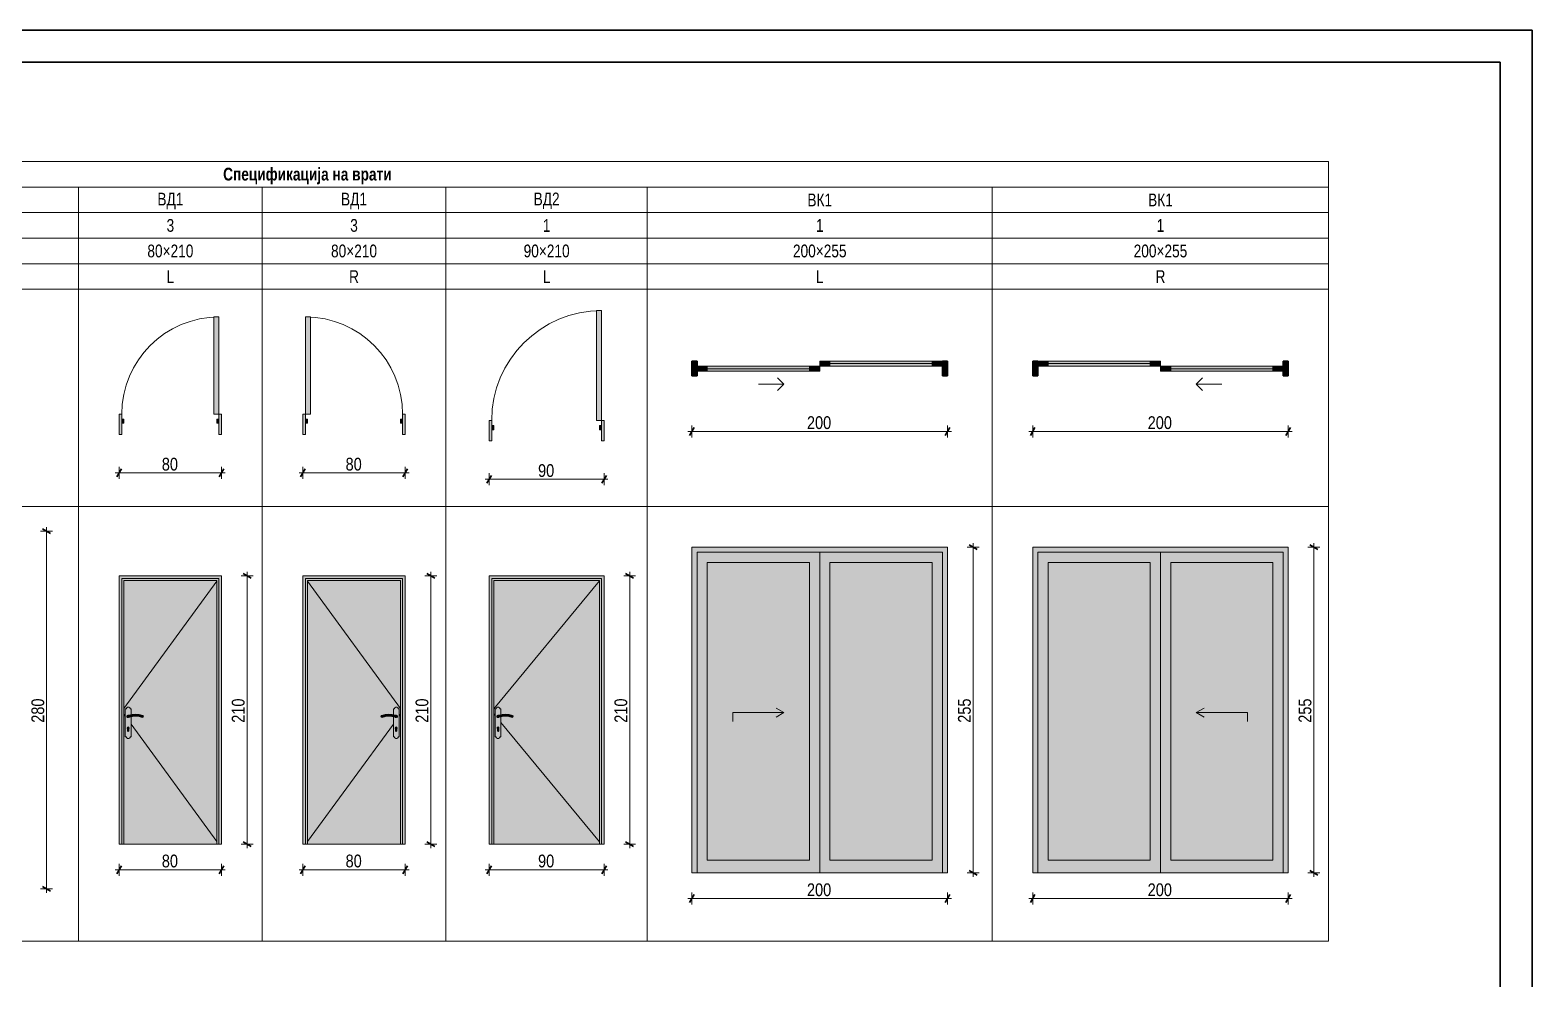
# Model space of a CAD drawing. Extents: x 1230 to 300706, y -1407 to 36108.
# Drawn here: x 265999 to 277751, y 9650 to 17075 of the extents above; entities that cross this region are included whole.
import ezdxf

# ---------------------------------------------------------------- set-up
doc = ezdxf.new("R2010")
doc.units = 0
doc.header["$LTSCALE"] = 5
doc.header["$MEASUREMENT"] = 0
for name, color, linetype, lineweight in [('1', 255, 'Continuous', 13), ('101', 253, 'Continuous', 15), ('23', 8, 'Continuous', 30), ('41', 7, 'Continuous', 35), ('46', 9, 'Continuous', 35), ('6', 7, 'Continuous', 35), ('85', 254, 'Continuous', 20)]:
    doc.layers.add(name, color=color, linetype=linetype, lineweight=lineweight)
for name, color, linetype, lineweight, true_color in [('184', 7, 'Continuous', 0, 0xe8e8e8), ('3', 7, 'Continuous', 18, 0x7c7c7c), ('45', 7, 'Continuous', 35, 0x404040), ('61', 7, 'Continuous', 20, 0x6a6a6a)]:
    doc.layers.add(name, color=color, linetype=linetype, lineweight=lineweight, true_color=true_color)
doc.layers.add('RGB colored ARCHICAD elements', color=7, linetype='Continuous')
doc.styles.add('GENERATED_STYLE_6', font='Cambria Math.ttf')
doc.styles.add('GENERATED_STYLE_7', font='GOTHICBI.TTF')

msp = doc.modelspace()

# ---------------------------------------------------------------- hatches: boundary and pattern name
at = {"linetype": 'Continuous', "lineweight": 0, "true_color": 0xffffff}
for points in [[(272258, 14485), (272258, 14465), (273058, 14465), (273058, 14485)], [(272258, 14465), (272258, 14445), (273058, 14445), (273058, 14465)], [(274764, 14485), (273964, 14485), (273964, 14465), (274764, 14465)], [(274764, 14465), (273964, 14465), (273964, 14445), (274764, 14445)], [(271298, 14445), (271298, 14425), (272098, 14425), (272098, 14445)], [(271298, 14425), (271298, 14405), (272098, 14405), (272098, 14425)], [(275724, 14445), (274924, 14445), (274924, 14425), (275724, 14425)], [(275724, 14425), (274924, 14425), (274924, 14405), (275724, 14405)]]:
    msp.add_hatch(color=7, dxfattribs=at).paths.add_polyline_path(points)
at = {"layer": '184', "linetype": 'Continuous', "lineweight": 0, "true_color": 0xe8e8e8}
for points in [[(267477, 14830), (267437, 14830), (267437, 14070), (267477, 14070)], [(268154, 14830), (268154, 14070), (268194, 14070), (268194, 14830)], [(270471, 14880), (270431, 14880), (270431, 14020), (270471, 14020)], [(271218, 14370), (271218, 14485), (271178, 14485), (271178, 14370)], [(272178, 14485), (272178, 14445), (272258, 14445), (272258, 14485)], [(273138, 14445), (273138, 14485), (273058, 14485), (273058, 14445)], [(273178, 14370), (273178, 14485), (273138, 14485), (273138, 14370)], [(273844, 14370), (273884, 14370), (273884, 14485), (273844, 14485)], [(273884, 14445), (273964, 14445), (273964, 14485), (273884, 14485)], [(274844, 14485), (274764, 14485), (274764, 14445), (274844, 14445)], [(275804, 14370), (275844, 14370), (275844, 14485), (275804, 14485)], [(271218, 14445), (271218, 14405), (271298, 14405), (271298, 14445)], [(272178, 14405), (272178, 14445), (272098, 14445), (272098, 14405)], [(274844, 14405), (274924, 14405), (274924, 14445), (274844, 14445)], [(275804, 14445), (275724, 14445), (275724, 14405), (275804, 14405)], [(266717, 13910), (266717, 14070), (266697, 14070), (266697, 13910)], [(266717, 13998), (266733, 13998), (266733, 14030), (266717, 14030)], [(267477, 14030), (267461, 14030), (267461, 13998), (267477, 13998)], [(267497, 13910), (267497, 14070), (267477, 14070), (267477, 13910)], [(268134, 13910), (268154, 13910), (268154, 14070), (268134, 14070)], [(268154, 14030), (268154, 13998), (268170, 13998), (268170, 14030)], [(268914, 13998), (268914, 14030), (268898, 14030), (268898, 13998)], [(268914, 13910), (268934, 13910), (268934, 14070), (268914, 14070)], [(269611, 13860), (269611, 14020), (269591, 14020), (269591, 13860)], [(270491, 13860), (270491, 14020), (270471, 14020), (270471, 13860)], [(269611, 13948), (269627, 13948), (269627, 13980), (269611, 13980)], [(270471, 13980), (270455, 13980), (270455, 13948), (270471, 13948)]]:
    msp.add_hatch(color=254, dxfattribs=at).paths.add_polyline_path(points)
at = {"layer": 'RGB colored ARCHICAD elements', "linetype": 'Continuous', "lineweight": 0, "true_color": 0x4e4e49}
for points in [[(271178, 13030), (271178, 12990), (271218, 12990), (273138, 12990), (273178, 12990), (273178, 13030)], [(271178, 10480), (271218, 10480), (271218, 12990), (271178, 12990)], [(272178, 12990), (271218, 12990), (271218, 12910), (271298, 12910), (272098, 12910), (272178, 12910)], [(273138, 12990), (272178, 12990), (272178, 12910), (272258, 12910), (273058, 12910), (273138, 12910)], [(273178, 10480), (273178, 12990), (273138, 12990), (273138, 10480)], [(275844, 13030), (273844, 13030), (273844, 12990), (273884, 12990), (275804, 12990), (275844, 12990)], [(273844, 10480), (273884, 10480), (273884, 12990), (273844, 12990)], [(273884, 12990), (273884, 12910), (273964, 12910), (274764, 12910), (274844, 12910), (274844, 12990)], [(274844, 12990), (274844, 12910), (274924, 12910), (275724, 12910), (275804, 12910), (275804, 12990)], [(275844, 10480), (275844, 12990), (275804, 12990), (275804, 10480)], [(271218, 10580), (271298, 10580), (271298, 12910), (271218, 12910)], [(272178, 10580), (272178, 12910), (272098, 12910), (272098, 10580)], [(272178, 10580), (272258, 10580), (272258, 12910), (272178, 12910)], [(273138, 10580), (273138, 12910), (273058, 12910), (273058, 10580)], [(273884, 10580), (273964, 10580), (273964, 12910), (273884, 12910)], [(274844, 10580), (274844, 12910), (274764, 12910), (274764, 10580)], [(274844, 10580), (274924, 10580), (274924, 12910), (274844, 12910)], [(275804, 10580), (275804, 12910), (275724, 12910), (275724, 10580)], [(272178, 10480), (272178, 10580), (272098, 10580), (271298, 10580), (271218, 10580), (271218, 10480)], [(273138, 10480), (273138, 10580), (273058, 10580), (272258, 10580), (272178, 10580), (272178, 10480)], [(273884, 10480), (274844, 10480), (274844, 10580), (274764, 10580), (273964, 10580), (273884, 10580)], [(274844, 10480), (275804, 10480), (275804, 10580), (275724, 10580), (274924, 10580), (274844, 10580)]]:
    msp.add_hatch(color=251, dxfattribs=at).paths.add_polyline_path(points)
at = {"layer": 'RGB colored ARCHICAD elements', "linetype": 'Continuous', "lineweight": 0, "true_color": 0xf0f7f3}
for points in [[(272098, 10580), (272098, 12910), (271298, 12910), (271298, 10580)], [(273058, 10580), (273058, 12910), (272258, 12910), (272258, 10580)], [(273964, 10580), (274764, 10580), (274764, 12910), (273964, 12910)], [(274924, 10580), (275724, 10580), (275724, 12910), (274924, 12910)]]:
    msp.add_hatch(color=7, dxfattribs=at).paths.add_polyline_path(points)
at = {"layer": 'RGB colored ARCHICAD elements', "linetype": 'Continuous', "lineweight": 0, "true_color": 0x5b5b5b}
for points in [[(266697, 12805), (266697, 12785), (266717, 12785), (267477, 12785), (267497, 12785), (267497, 12805)], [(266697, 10705), (266717, 10705), (266717, 12785), (266697, 12785)], [(266717, 12785), (266717, 12769), (266733, 12769), (267461, 12769), (267477, 12769), (267477, 12785)], [(266733, 10705), (266733, 12769), (266717, 12769), (266717, 10705)], [(267477, 10705), (267477, 12769), (267461, 12769), (267461, 10705)], [(267497, 10705), (267497, 12785), (267477, 12785), (267477, 10705)], [(268934, 12805), (268134, 12805), (268134, 12785), (268154, 12785), (268914, 12785), (268934, 12785)], [(268134, 10705), (268154, 10705), (268154, 12785), (268134, 12785)], [(268914, 12785), (268154, 12785), (268154, 12769), (268170, 12769), (268898, 12769), (268914, 12769)], [(268154, 10705), (268170, 10705), (268170, 12769), (268154, 12769)], [(268898, 10705), (268914, 10705), (268914, 12769), (268898, 12769)], [(268934, 10705), (268934, 12785), (268914, 12785), (268914, 10705)], [(269591, 12805), (269591, 12785), (269611, 12785), (270471, 12785), (270491, 12785), (270491, 12805)], [(269591, 10705), (269611, 10705), (269611, 12785), (269591, 12785)], [(269611, 12785), (269611, 12769), (269627, 12769), (270455, 12769), (270471, 12769), (270471, 12785)], [(269627, 10705), (269627, 12769), (269611, 12769), (269611, 10705)], [(270471, 10705), (270471, 12769), (270455, 12769), (270455, 10705)], [(270491, 10705), (270491, 12785), (270471, 12785), (270471, 10705)], [(266761, 11620), (266759, 11614), (266762, 11609), (266762, 11592), (266763, 11589), (266767, 11587), (266770, 11589), (266772, 11592), (266772, 11609), (266774, 11614), (266772, 11620), (266767, 11622)], [(268857, 11614), (268859, 11609), (268859, 11592), (268861, 11589), (268864, 11587), (268868, 11589), (268869, 11592), (268869, 11609), (268872, 11614), (268870, 11620), (268864, 11622), (268859, 11620)], [(269655, 11620), (269653, 11614), (269656, 11609), (269656, 11592), (269657, 11589), (269661, 11587), (269664, 11589), (269666, 11592), (269666, 11609), (269668, 11614), (269666, 11620), (269661, 11622)]]:
    msp.add_hatch(color=251, dxfattribs=at).paths.add_polyline_path(points)
h = msp.add_hatch(color=251, dxfattribs=at)
h.paths.add_polyline_path([(266733, 12769), (266733, 10705), (267461, 10705), (267461, 12769)])
h.paths.add_polyline_path([(266750, 11545), (266744, 11545), (266744, 11765), (266750, 11765), (266755, 11772), (266762, 11777), (266771, 11777), (266779, 11772), (266784, 11765), (266789, 11765), (266789, 11718), (266798, 11720), (266826, 11722), (266854, 11719), (266881, 11712), (266885, 11708), (266886, 11703), (266883, 11698), (266877, 11697), (266852, 11704), (266826, 11706), (266801, 11705), (266789, 11702), (266789, 11545), (266784, 11545), (266779, 11537), (266771, 11533), (266762, 11533), (266755, 11537)], flags=0)
h = msp.add_hatch(color=251, dxfattribs=at)
h.paths.add_polyline_path([(268170, 12769), (268170, 10705), (268898, 10705), (268898, 12769)])
h.paths.add_polyline_path([(268748, 11698), (268745, 11703), (268746, 11708), (268750, 11712), (268777, 11719), (268805, 11722), (268833, 11720), (268842, 11718), (268842, 11765), (268847, 11765), (268852, 11772), (268860, 11777), (268869, 11777), (268876, 11772), (268881, 11765), (268887, 11765), (268887, 11545), (268881, 11545), (268876, 11537), (268869, 11533), (268860, 11533), (268852, 11537), (268847, 11545), (268842, 11545), (268842, 11702), (268831, 11705), (268805, 11706), (268779, 11704), (268754, 11697)], flags=0)
h = msp.add_hatch(color=251, dxfattribs=at)
h.paths.add_polyline_path([(269627, 12769), (269627, 10705), (270455, 10705), (270455, 12769)])
h.paths.add_polyline_path([(269644, 11545), (269638, 11545), (269638, 11765), (269644, 11765), (269648, 11772), (269656, 11777), (269665, 11777), (269673, 11772), (269677, 11765), (269683, 11765), (269683, 11718), (269692, 11720), (269720, 11722), (269748, 11719), (269775, 11712), (269779, 11708), (269780, 11703), (269776, 11698), (269771, 11697), (269746, 11704), (269720, 11706), (269694, 11705), (269683, 11702), (269683, 11545), (269677, 11545), (269673, 11537), (269665, 11533), (269656, 11533), (269648, 11537)], flags=0)
at = {"layer": 'RGB colored ARCHICAD elements', "linetype": 'Continuous', "lineweight": 0, "true_color": 0xb5b6c1}
h = msp.add_hatch(color=9, dxfattribs=at)
h.paths.add_polyline_path([(266750, 11765), (266744, 11765), (266744, 11545), (266750, 11545), (266755, 11537), (266762, 11533), (266771, 11533), (266779, 11537), (266784, 11545), (266789, 11545), (266789, 11702), (266775, 11699), (266774, 11698), (266773, 11697), (266771, 11696), (266770, 11695), (266769, 11695), (266767, 11695), (266765, 11695), (266764, 11695), (266763, 11696), (266761, 11697), (266760, 11698), (266759, 11699), (266758, 11700), (266757, 11702), (266757, 11703), (266757, 11705), (266757, 11706), (266757, 11708), (266758, 11709), (266759, 11711), (266760, 11712), (266761, 11713), (266763, 11713), (266765, 11714), (266766, 11714), (266767, 11715), (266769, 11714), (266771, 11714), (266789, 11718), (266789, 11765), (266784, 11765), (266779, 11772), (266771, 11777), (266762, 11777), (266755, 11772)])
h.paths.add_polyline_path([(266759, 11614), (266761, 11620), (266767, 11622), (266772, 11620), (266774, 11614), (266772, 11609), (266772, 11592), (266770, 11589), (266767, 11587), (266763, 11589), (266762, 11592), (266762, 11609)], flags=0)
h = msp.add_hatch(color=9, dxfattribs=at)
h.paths.add_polyline_path([(268842, 11718), (268860, 11714), (268862, 11714), (268864, 11715), (268865, 11714), (268866, 11714), (268868, 11713), (268870, 11713), (268871, 11712), (268872, 11711), (268873, 11709), (268874, 11708), (268874, 11706), (268874, 11705), (268874, 11703), (268874, 11702), (268873, 11700), (268872, 11699), (268871, 11698), (268870, 11697), (268868, 11696), (268867, 11695), (268866, 11695), (268864, 11695), (268862, 11695), (268861, 11695), (268860, 11696), (268858, 11697), (268857, 11698), (268856, 11699), (268842, 11702), (268842, 11545), (268847, 11545), (268852, 11537), (268860, 11533), (268869, 11533), (268876, 11537), (268881, 11545), (268887, 11545), (268887, 11765), (268881, 11765), (268876, 11772), (268869, 11777), (268860, 11777), (268852, 11772), (268847, 11765), (268842, 11765)])
h.paths.add_polyline_path([(268857, 11614), (268859, 11620), (268864, 11622), (268870, 11620), (268872, 11614), (268869, 11609), (268869, 11592), (268868, 11589), (268864, 11587), (268861, 11589), (268859, 11592), (268859, 11609)], flags=0)
h = msp.add_hatch(color=9, dxfattribs=at)
h.paths.add_polyline_path([(269644, 11765), (269638, 11765), (269638, 11545), (269644, 11545), (269648, 11537), (269656, 11533), (269665, 11533), (269673, 11537), (269677, 11545), (269683, 11545), (269683, 11702), (269669, 11699), (269668, 11698), (269666, 11697), (269665, 11696), (269664, 11695), (269662, 11695), (269661, 11695), (269659, 11695), (269658, 11695), (269656, 11696), (269655, 11697), (269654, 11698), (269652, 11699), (269652, 11700), (269651, 11702), (269651, 11703), (269651, 11705), (269651, 11706), (269651, 11708), (269652, 11709), (269653, 11711), (269654, 11712), (269655, 11713), (269657, 11713), (269658, 11714), (269659, 11714), (269661, 11715), (269663, 11714), (269665, 11714), (269683, 11718), (269683, 11765), (269677, 11765), (269673, 11772), (269665, 11777), (269656, 11777), (269648, 11772)])
h.paths.add_polyline_path([(269653, 11614), (269655, 11620), (269661, 11622), (269666, 11620), (269668, 11614), (269666, 11609), (269666, 11592), (269664, 11589), (269661, 11587), (269657, 11589), (269656, 11592), (269656, 11609)], flags=0)
for points in [[(266759, 11711), (266757, 11705), (266759, 11699), (266764, 11695), (266770, 11695), (266775, 11699), (266801, 11705), (266826, 11706), (266852, 11704), (266877, 11697), (266883, 11698), (266886, 11703), (266885, 11708), (266881, 11712), (266854, 11719), (266826, 11722), (266798, 11720), (266771, 11714), (266765, 11714)], [(266757, 11708), (266758, 11708), (266758, 11709)], [(266757, 11708), (266757, 11706), (266758, 11708)], [(266757, 11702), (266758, 11702), (266757, 11703)], [(266758, 11702), (266757, 11702), (266758, 11700)], [(266761, 11713), (266760, 11712), (266761, 11712)], [(266761, 11697), (266760, 11698), (266761, 11697)], [(266763, 11713), (266761, 11713), (266761, 11712)], [(266761, 11697), (266761, 11697), (266763, 11696)], [(266765, 11695), (266767, 11695), (266767, 11695)], [(266767, 11695), (266769, 11695), (266767, 11695)], [(266771, 11696), (266773, 11697), (266772, 11697)], [(266772, 11697), (266773, 11697), (266774, 11698)], [(268746, 11708), (268745, 11703), (268748, 11698), (268754, 11697), (268779, 11704), (268805, 11706), (268831, 11705), (268856, 11699), (268861, 11695), (268867, 11695), (268872, 11699), (268874, 11705), (268872, 11711), (268866, 11714), (268860, 11714), (268833, 11720), (268805, 11722), (268777, 11719), (268750, 11712)], [(268857, 11698), (268858, 11697), (268859, 11697)], [(268859, 11697), (268858, 11697), (268860, 11696)], [(268864, 11695), (268862, 11695), (268864, 11695)], [(268864, 11695), (268866, 11695), (268864, 11695)], [(268868, 11713), (268870, 11712), (268870, 11713)], [(268868, 11696), (268870, 11697), (268870, 11697)], [(268870, 11713), (268870, 11712), (268871, 11712)], [(268870, 11697), (268870, 11697), (268871, 11698)], [(268873, 11709), (268873, 11708), (268874, 11708)], [(268873, 11708), (268874, 11706), (268874, 11708)], [(268873, 11702), (268874, 11702), (268874, 11703)], [(268873, 11702), (268873, 11700), (268874, 11702)], [(269653, 11711), (269651, 11705), (269652, 11699), (269658, 11695), (269664, 11695), (269669, 11699), (269694, 11705), (269720, 11706), (269746, 11704), (269771, 11697), (269776, 11698), (269780, 11703), (269779, 11708), (269775, 11712), (269748, 11719), (269720, 11722), (269692, 11720), (269665, 11714), (269658, 11714)], [(269651, 11708), (269651, 11708), (269652, 11709)], [(269651, 11708), (269651, 11706), (269651, 11708)], [(269651, 11702), (269652, 11702), (269651, 11703)], [(269652, 11702), (269651, 11702), (269652, 11700)], [(269655, 11713), (269654, 11712), (269655, 11712)], [(269655, 11697), (269654, 11698), (269655, 11697)], [(269657, 11713), (269655, 11713), (269655, 11712)], [(269655, 11697), (269655, 11697), (269656, 11696)], [(269659, 11695), (269661, 11695), (269661, 11695)], [(269661, 11695), (269662, 11695), (269661, 11695)], [(269665, 11696), (269666, 11697), (269666, 11697)], [(269666, 11697), (269666, 11697), (269668, 11698)]]:
    msp.add_hatch(color=9, dxfattribs=at).paths.add_polyline_path(points)

# ---------------------------------------------------------------- linework, layer by layer
at = {"layer": '1', "linetype": 'Continuous', "lineweight": 13, "ltscale": 0.05}
for p, q in [((260178, 16047), (276160, 16047)), ((276160, 15847), (276160, 16047)), ((260178, 15847), (276160, 15847)), ((266378, 15647), (266378, 15847)), ((267816, 15647), (267816, 15847)), ((269253, 15647), (269253, 15847)), ((270828, 15647), (270828, 15847)), ((273528, 15647), (273528, 15847)), ((276160, 15647), (276160, 15847)), ((263478, 15647), (266378, 15647)), ((266378, 15647), (267816, 15647)), ((266378, 15447), (266378, 15647)), ((267816, 15647), (269253, 15647)), ((267816, 15447), (267816, 15647)), ((269253, 15647), (270828, 15647)), ((269253, 15447), (269253, 15647)), ((270828, 15647), (273528, 15647)), ((270828, 15447), (270828, 15647)), ((273528, 15647), (276160, 15647)), ((273528, 15447), (273528, 15647)), ((276160, 15447), (276160, 15647)), ((263478, 15447), (266378, 15447)), ((266378, 15447), (267816, 15447)), ((266378, 15247), (266378, 15447)), ((267816, 15447), (269253, 15447)), ((267816, 15247), (267816, 15447)), ((269253, 15447), (270828, 15447)), ((269253, 15247), (269253, 15447)), ((270828, 15447), (273528, 15447)), ((270828, 15247), (270828, 15447)), ((273528, 15447), (276160, 15447)), ((273528, 15247), (273528, 15447)), ((276160, 15247), (276160, 15447)), ((263478, 15247), (266378, 15247)), ((266378, 15247), (267816, 15247)), ((266378, 15047), (266378, 15247)), ((267816, 15247), (269253, 15247)), ((267816, 15047), (267816, 15247)), ((269253, 15247), (270828, 15247)), ((269253, 15047), (269253, 15247)), ((270828, 15247), (273528, 15247)), ((270828, 15047), (270828, 15247)), ((273528, 15247), (276160, 15247)), ((273528, 15047), (273528, 15247)), ((276160, 15047), (276160, 15247)), ((263478, 15047), (266378, 15047)), ((266378, 15047), (267816, 15047)), ((266378, 13347), (266378, 15047)), ((267816, 15047), (269253, 15047)), ((267816, 13347), (267816, 15047)), ((269253, 15047), (270828, 15047)), ((269253, 13347), (269253, 15047)), ((270828, 15047), (273528, 15047)), ((270828, 13347), (270828, 15047)), ((273528, 15047), (276160, 15047)), ((273528, 13347), (273528, 15047)), ((276160, 13347), (276160, 15047)), ((263478, 13347), (266378, 13347)), ((266378, 13347), (267816, 13347)), ((266378, 9947), (266378, 13347)), ((267816, 13347), (269253, 13347)), ((267816, 9947), (267816, 13347)), ((269253, 13347), (270828, 13347)), ((269253, 9947), (269253, 13347)), ((270828, 13347), (273528, 13347)), ((270828, 9947), (270828, 13347)), ((273528, 13347), (276160, 13347)), ((273528, 9947), (273528, 13347)), ((276160, 9947), (276160, 13347)), ((263478, 9947), (266378, 9947)), ((266378, 9947), (267816, 9947)), ((267816, 9947), (269253, 9947)), ((269253, 9947), (270828, 9947)), ((270828, 9947), (273528, 9947)), ((273528, 9947), (276160, 9947))]:
    msp.add_line(p, q, dxfattribs=at)
at = {"layer": '101', "color": 253, "linetype": 'Continuous', "lineweight": 15}
for p, q in [((267437, 14070), (267437, 14830)), ((267437, 14830), (267477, 14830)), ((267477, 14830), (267477, 14070)), ((268154, 14830), (268154, 14070)), ((268194, 14830), (268154, 14830)), ((268194, 14070), (268194, 14830)), ((270431, 14020), (270431, 14880)), ((270431, 14880), (270471, 14880)), ((270471, 14880), (270471, 14020)), ((266717, 14070), (266697, 14070)), ((266697, 14070), (266697, 13910)), ((266717, 13910), (266717, 14070)), ((266733, 14030), (266717, 14030)), ((266717, 14030), (266717, 13998)), ((266717, 13998), (266733, 13998)), ((266733, 13998), (266733, 14030)), ((267477, 14070), (267437, 14070)), ((267477, 14030), (267461, 14030)), ((267461, 14030), (267461, 13998)), ((267461, 13998), (267477, 13998)), ((267497, 14070), (267477, 14070)), ((267477, 14070), (267477, 13910)), ((267477, 13998), (267477, 14030)), ((267497, 13910), (267497, 14070)), ((268134, 13910), (268134, 14070)), ((268134, 14070), (268154, 14070)), ((268154, 14070), (268154, 13910)), ((268154, 14070), (268194, 14070)), ((268154, 14030), (268170, 14030)), ((268154, 13998), (268154, 14030)), ((268170, 13998), (268154, 13998)), ((268170, 14030), (268170, 13998)), ((268898, 13998), (268898, 14030)), ((268898, 14030), (268914, 14030)), ((268914, 13998), (268898, 13998)), ((268914, 13910), (268914, 14070)), ((268914, 14070), (268934, 14070)), ((268914, 14030), (268914, 13998)), ((268934, 14070), (268934, 13910)), ((269611, 14020), (269591, 14020)), ((269591, 14020), (269591, 13860)), ((269611, 13860), (269611, 14020)), ((270471, 14020), (270431, 14020)), ((270491, 14020), (270471, 14020)), ((270471, 14020), (270471, 13860)), ((270491, 13860), (270491, 14020)), ((266697, 13910), (266717, 13910)), ((267477, 13910), (267497, 13910)), ((268154, 13910), (268134, 13910)), ((268934, 13910), (268914, 13910)), ((269627, 13980), (269611, 13980)), ((269611, 13980), (269611, 13948)), ((269611, 13948), (269627, 13948)), ((269627, 13948), (269627, 13980)), ((270471, 13980), (270455, 13980)), ((270455, 13980), (270455, 13948)), ((270455, 13948), (270471, 13948)), ((270471, 13948), (270471, 13980)), ((269591, 13860), (269611, 13860)), ((270471, 13860), (270491, 13860)), ((266697, 12805), (266697, 12785)), ((267497, 12805), (266697, 12805)), ((266697, 12785), (266697, 10705)), ((266717, 10705), (266717, 12785)), ((266717, 12785), (267477, 12785)), ((266733, 10705), (266733, 12769)), ((266733, 12769), (267461, 12769)), ((267461, 12769), (267461, 10705)), ((267477, 12785), (267477, 10705)), ((267497, 12785), (267497, 12805)), ((267497, 10705), (267497, 12785)), ((268134, 12785), (268134, 12805)), ((268134, 12805), (268934, 12805)), ((268134, 10705), (268134, 12785)), ((268154, 12785), (268154, 10705)), ((268914, 12785), (268154, 12785)), ((268170, 12769), (268170, 10705)), ((268898, 12769), (268170, 12769)), ((268898, 10705), (268898, 12769)), ((268914, 10705), (268914, 12785)), ((268934, 12805), (268934, 12785)), ((268934, 12785), (268934, 10705)), ((269591, 12805), (269591, 12785)), ((270491, 12805), (269591, 12805)), ((269591, 12785), (269591, 10705)), ((269611, 10705), (269611, 12785)), ((269611, 12785), (270471, 12785)), ((269627, 10705), (269627, 12769)), ((269627, 12769), (270455, 12769)), ((270455, 12769), (270455, 10705)), ((270471, 12785), (270471, 10705)), ((270491, 12785), (270491, 12805)), ((270491, 10705), (270491, 12785)), ((266750, 11765), (266744, 11765)), ((266744, 11765), (266744, 11545)), ((266755, 11772), (266750, 11765)), ((266762, 11777), (266755, 11772)), ((266771, 11777), (266762, 11777)), ((266779, 11772), (266771, 11777)), ((266784, 11765), (266779, 11772)), ((266789, 11765), (266784, 11765)), ((266789, 11718), (266789, 11765)), ((268842, 11765), (268847, 11765)), ((268842, 11718), (268842, 11765)), ((268847, 11765), (268852, 11772)), ((268852, 11772), (268860, 11777)), ((268860, 11777), (268869, 11777)), ((268869, 11777), (268876, 11772)), ((268876, 11772), (268881, 11765)), ((268881, 11765), (268887, 11765)), ((268887, 11765), (268887, 11545)), ((269644, 11765), (269638, 11765)), ((269638, 11765), (269638, 11545)), ((269648, 11772), (269644, 11765)), ((269656, 11777), (269648, 11772)), ((269665, 11777), (269656, 11777)), ((269673, 11772), (269665, 11777)), ((269677, 11765), (269673, 11772)), ((269683, 11765), (269677, 11765)), ((269683, 11718), (269683, 11765)), ((266757, 11705), (266759, 11711)), ((266758, 11709), (266757, 11708)), ((266757, 11708), (266757, 11706)), ((266759, 11699), (266757, 11705)), ((266757, 11703), (266757, 11702)), ((266757, 11702), (266758, 11700)), ((266759, 11711), (266765, 11714)), ((266764, 11695), (266759, 11699)), ((266761, 11713), (266760, 11712)), ((266760, 11698), (266761, 11697)), ((266763, 11713), (266761, 11713)), ((266761, 11697), (266763, 11696)), ((266770, 11695), (266764, 11695)), ((266765, 11714), (266771, 11714)), ((266765, 11695), (266767, 11695)), ((266767, 11715), (266766, 11714)), ((266769, 11714), (266767, 11715)), ((266767, 11695), (266769, 11695)), ((266775, 11699), (266770, 11695)), ((266771, 11714), (266798, 11720)), ((266771, 11696), (266773, 11697)), ((266773, 11697), (266774, 11698)), ((266801, 11705), (266775, 11699)), ((266775, 11699), (266775, 11699)), ((266789, 11545), (266789, 11702)), ((266798, 11720), (266826, 11722)), ((266826, 11706), (266801, 11705)), ((266826, 11722), (266854, 11719)), ((266852, 11704), (266826, 11706)), ((266877, 11697), (266852, 11704)), ((266854, 11719), (266881, 11712)), ((266883, 11698), (266877, 11697)), ((266881, 11712), (266881, 11712)), ((266881, 11712), (266885, 11708)), ((266886, 11703), (266883, 11698)), ((266885, 11708), (266886, 11703)), ((268746, 11708), (268745, 11703)), ((268745, 11703), (268748, 11698)), ((268750, 11712), (268746, 11708)), ((268748, 11698), (268754, 11697)), ((268777, 11719), (268750, 11712)), ((268750, 11712), (268750, 11712)), ((268754, 11697), (268779, 11704)), ((268805, 11722), (268777, 11719)), ((268779, 11704), (268805, 11706)), ((268833, 11720), (268805, 11722)), ((268805, 11706), (268831, 11705)), ((268831, 11705), (268856, 11699)), ((268860, 11714), (268833, 11720)), ((268842, 11545), (268842, 11702)), ((268856, 11699), (268856, 11699)), ((268856, 11699), (268861, 11695)), ((268858, 11697), (268857, 11698)), ((268860, 11696), (268858, 11697)), ((268866, 11714), (268860, 11714)), ((268861, 11695), (268867, 11695)), ((268862, 11714), (268864, 11715)), ((268864, 11695), (268862, 11695)), ((268864, 11715), (268865, 11714)), ((268866, 11695), (268864, 11695)), ((268872, 11711), (268866, 11714)), ((268867, 11695), (268872, 11699)), ((268868, 11713), (268870, 11713)), ((268870, 11697), (268868, 11696)), ((268870, 11713), (268871, 11712)), ((268871, 11698), (268870, 11697)), ((268874, 11705), (268872, 11711)), ((268872, 11699), (268874, 11705)), ((268873, 11709), (268874, 11708)), ((268874, 11702), (268873, 11700)), ((268874, 11708), (268874, 11706)), ((268874, 11703), (268874, 11702)), ((269651, 11705), (269653, 11711)), ((269652, 11709), (269651, 11708)), ((269651, 11708), (269651, 11706)), ((269652, 11699), (269651, 11705)), ((269651, 11703), (269651, 11702)), ((269651, 11702), (269652, 11700)), ((269658, 11695), (269652, 11699)), ((269653, 11711), (269658, 11714)), ((269655, 11713), (269654, 11712)), ((269654, 11698), (269655, 11697)), ((269657, 11713), (269655, 11713)), ((269655, 11697), (269656, 11696)), ((269658, 11714), (269665, 11714)), ((269664, 11695), (269658, 11695)), ((269661, 11715), (269659, 11714)), ((269659, 11695), (269661, 11695)), ((269663, 11714), (269661, 11715)), ((269661, 11695), (269662, 11695)), ((269669, 11699), (269664, 11695)), ((269665, 11714), (269692, 11720)), ((269665, 11696), (269666, 11697)), ((269666, 11697), (269668, 11698)), ((269694, 11705), (269669, 11699)), ((269669, 11699), (269669, 11699)), ((269683, 11545), (269683, 11702)), ((269692, 11720), (269720, 11722)), ((269720, 11706), (269694, 11705)), ((269720, 11722), (269748, 11719)), ((269746, 11704), (269720, 11706)), ((269771, 11697), (269746, 11704)), ((269748, 11719), (269775, 11712)), ((269776, 11698), (269771, 11697)), ((269775, 11712), (269775, 11712)), ((269775, 11712), (269779, 11708)), ((269780, 11703), (269776, 11698)), ((269779, 11708), (269780, 11703)), ((266744, 11545), (266750, 11545)), ((266750, 11545), (266755, 11537)), ((266755, 11537), (266762, 11533)), ((266759, 11614), (266761, 11620)), ((266762, 11609), (266759, 11614)), ((266761, 11620), (266767, 11622)), ((266762, 11592), (266762, 11609)), ((266763, 11589), (266762, 11592)), ((266762, 11533), (266771, 11533)), ((266767, 11587), (266763, 11589)), ((266767, 11622), (266772, 11620)), ((266770, 11589), (266767, 11587)), ((266772, 11592), (266770, 11589)), ((266771, 11533), (266779, 11537)), ((266772, 11620), (266774, 11614)), ((266774, 11614), (266772, 11609)), ((266772, 11609), (266772, 11592)), ((266779, 11537), (266784, 11545)), ((266784, 11545), (266789, 11545)), ((268847, 11545), (268842, 11545)), ((268852, 11537), (268847, 11545)), ((268860, 11533), (268852, 11537)), ((268857, 11614), (268859, 11620)), ((268859, 11609), (268857, 11614)), ((268859, 11620), (268864, 11622)), ((268859, 11592), (268859, 11609)), ((268861, 11589), (268859, 11592)), ((268869, 11533), (268860, 11533)), ((268864, 11587), (268861, 11589)), ((268864, 11622), (268870, 11620)), ((268868, 11589), (268864, 11587)), ((268869, 11592), (268868, 11589)), ((268872, 11614), (268869, 11609)), ((268869, 11609), (268869, 11592)), ((268876, 11537), (268869, 11533)), ((268870, 11620), (268872, 11614)), ((268881, 11545), (268876, 11537)), ((268887, 11545), (268881, 11545)), ((269638, 11545), (269644, 11545)), ((269644, 11545), (269648, 11537)), ((269648, 11537), (269656, 11533)), ((269653, 11614), (269655, 11620)), ((269656, 11609), (269653, 11614)), ((269655, 11620), (269661, 11622)), ((269656, 11592), (269656, 11609)), ((269657, 11589), (269656, 11592)), ((269656, 11533), (269665, 11533)), ((269661, 11587), (269657, 11589)), ((269661, 11622), (269666, 11620)), ((269664, 11589), (269661, 11587)), ((269666, 11592), (269664, 11589)), ((269665, 11533), (269673, 11537)), ((269666, 11620), (269668, 11614)), ((269668, 11614), (269666, 11609)), ((269666, 11609), (269666, 11592)), ((269673, 11537), (269677, 11545)), ((269677, 11545), (269683, 11545)), ((266697, 10705), (266717, 10705)), ((266717, 10705), (266733, 10705)), ((267461, 10705), (266733, 10705)), ((267461, 10705), (267477, 10705)), ((267477, 10705), (267497, 10705)), ((268154, 10705), (268134, 10705)), ((268170, 10705), (268154, 10705)), ((268170, 10705), (268898, 10705)), ((268914, 10705), (268898, 10705)), ((268934, 10705), (268914, 10705)), ((269591, 10705), (269611, 10705)), ((269611, 10705), (269627, 10705)), ((270455, 10705), (269627, 10705)), ((270455, 10705), (270471, 10705)), ((270471, 10705), (270491, 10705))]:
    msp.add_line(p, q, dxfattribs=at)
for centre, radius, start, end in [((267477, 14070), 760, 90, 180), ((268154, 14070), 760, 0, 90), ((270471, 14020), 860, 90, 180)]:
    msp.add_arc(centre, radius, start, end, dxfattribs=at)
at = {"layer": '23', "color": 8, "linetype": 'Continuous', "lineweight": 30}
for p, q in [((271218, 14485), (271178, 14485)), ((271178, 14485), (271178, 14370)), ((271218, 14370), (271218, 14485)), ((273178, 14485), (273138, 14485)), ((273138, 14485), (273138, 14370)), ((273178, 14370), (273178, 14485)), ((273844, 14370), (273844, 14485)), ((273844, 14485), (273884, 14485)), ((273884, 14485), (273884, 14370)), ((275804, 14370), (275804, 14485)), ((275804, 14485), (275844, 14485)), ((275844, 14485), (275844, 14370)), ((271178, 14370), (271218, 14370)), ((273138, 14370), (273178, 14370)), ((273884, 14370), (273844, 14370)), ((275844, 14370), (275804, 14370))]:
    msp.add_line(p, q, dxfattribs=at)
at = {"layer": '3', "color": 8, "linetype": 'Continuous', "lineweight": 18, "true_color": 0x7c7c7c}
for p, q in [((271898, 14305), (271848, 14355)), ((275124, 14305), (275174, 14355)), ((271698, 14305), (271898, 14305)), ((271898, 14305), (271848, 14255)), ((275324, 14305), (275124, 14305)), ((275124, 14305), (275174, 14255)), ((267461, 12763), (266733, 11767)), ((268170, 12763), (268898, 11767)), ((270455, 12765), (269627, 11764)), ((271898, 11735), (271837, 11770)), ((275124, 11735), (275185, 11770)), ((266744, 11707), (266733, 11723)), ((267461, 10727), (266789, 11645)), ((268170, 10727), (268842, 11645)), ((268887, 11707), (268898, 11723)), ((269638, 11711), (269627, 11725)), ((270455, 10724), (269683, 11657)), ((271498, 11735), (271898, 11735)), ((271498, 11735), (271498, 11665)), ((271898, 11735), (271837, 11700)), ((275524, 11735), (275124, 11735)), ((275124, 11735), (275185, 11700)), ((275524, 11735), (275524, 11665))]:
    msp.add_line(p, q, dxfattribs=at)
at = {"layer": '41', "color": 7, "linetype": 'Continuous', "lineweight": 35}
for p, q in [((277751, 17075), (256751, 17075)), ((277751, 2225), (277751, 17075)), ((277501, 16825), (258001, 16825)), ((277501, 2475), (277501, 16825))]:
    msp.add_line(p, q, dxfattribs=at)
at = {"layer": '45', "color": 250, "linetype": 'Continuous', "lineweight": 35, "true_color": 0x242424}
for p, q in [((271196, 13966), (271160, 13904)), ((273160, 13904), (273196, 13966)), ((273862, 13966), (273826, 13904)), ((275826, 13904), (275862, 13966)), ((266715, 13641), (266679, 13579)), ((267479, 13579), (267515, 13641)), ((268152, 13641), (268116, 13579)), ((268916, 13579), (268952, 13641)), ((269609, 13591), (269572, 13529)), ((270472, 13529), (270509, 13591)), ((266159, 13137), (266097, 13173)), ((273409, 13012), (273347, 13048)), ((276075, 13012), (276013, 13048)), ((267728, 12787), (267666, 12823)), ((269166, 12787), (269103, 12823)), ((270722, 12787), (270659, 12823)), ((267666, 10723), (267728, 10687)), ((269103, 10723), (269166, 10687)), ((270659, 10723), (270722, 10687)), ((266715, 10536), (266679, 10473)), ((267479, 10473), (267515, 10536)), ((268152, 10536), (268116, 10473)), ((268916, 10473), (268952, 10536)), ((269609, 10536), (269572, 10473)), ((270472, 10473), (270509, 10536)), ((273347, 10498), (273409, 10462)), ((276013, 10498), (276075, 10462)), ((266097, 10373), (266159, 10337)), ((271196, 10311), (271160, 10248)), ((273160, 10248), (273196, 10311)), ((273862, 10311), (273826, 10248)), ((275826, 10248), (275862, 10311))]:
    msp.add_line(p, q, dxfattribs=at)
at = {"layer": '61', "color": 251, "linetype": 'Continuous', "lineweight": 20, "true_color": 0x6a6a6a}
for p, q in [((272178, 14485), (272258, 14485)), ((272178, 14445), (272178, 14485)), ((272258, 14485), (273058, 14485)), ((272258, 14465), (272258, 14485)), ((272258, 14485), (272258, 14445)), ((273058, 14465), (272258, 14465)), ((272258, 14465), (273058, 14465)), ((272258, 14445), (272258, 14465)), ((272258, 14465), (273058, 14465)), ((273058, 14485), (273058, 14465)), ((273058, 14445), (273058, 14485)), ((273058, 14485), (273138, 14485)), ((273058, 14465), (273058, 14445)), ((273138, 14485), (273138, 14445)), ((273964, 14485), (273884, 14485)), ((273884, 14485), (273884, 14445)), ((274764, 14485), (273964, 14485)), ((273964, 14485), (273964, 14465)), ((273964, 14445), (273964, 14485)), ((273964, 14465), (274764, 14465)), ((274764, 14465), (273964, 14465)), ((273964, 14465), (273964, 14445)), ((274764, 14465), (273964, 14465)), ((274764, 14465), (274764, 14485)), ((274844, 14485), (274764, 14485)), ((274764, 14485), (274764, 14445)), ((274764, 14445), (274764, 14465)), ((274844, 14445), (274844, 14485)), ((271218, 14445), (271298, 14445)), ((271218, 14405), (271218, 14445)), ((271298, 14405), (271218, 14405)), ((271298, 14445), (272098, 14445)), ((271298, 14425), (271298, 14445)), ((271298, 14445), (271298, 14405)), ((272098, 14425), (271298, 14425)), ((271298, 14425), (272098, 14425)), ((271298, 14405), (271298, 14425)), ((271298, 14425), (272098, 14425)), ((272098, 14405), (271298, 14405)), ((272098, 14445), (272098, 14425)), ((272098, 14405), (272098, 14445)), ((272098, 14445), (272178, 14445)), ((272098, 14425), (272098, 14405)), ((272178, 14405), (272098, 14405)), ((272258, 14445), (272178, 14445)), ((272178, 14445), (272178, 14405)), ((273058, 14445), (272258, 14445)), ((273138, 14445), (273058, 14445)), ((273884, 14445), (273964, 14445)), ((273964, 14445), (274764, 14445)), ((274764, 14445), (274844, 14445)), ((274924, 14445), (274844, 14445)), ((274844, 14445), (274844, 14405)), ((274844, 14405), (274924, 14405)), ((275724, 14445), (274924, 14445)), ((274924, 14445), (274924, 14425)), ((274924, 14405), (274924, 14445)), ((274924, 14425), (275724, 14425)), ((275724, 14425), (274924, 14425)), ((274924, 14425), (274924, 14405)), ((275724, 14425), (274924, 14425)), ((274924, 14405), (275724, 14405)), ((275724, 14425), (275724, 14445)), ((275804, 14445), (275724, 14445)), ((275724, 14445), (275724, 14405)), ((275724, 14405), (275724, 14425)), ((275724, 14405), (275804, 14405)), ((275804, 14405), (275804, 14445)), ((271178, 13030), (271178, 12990)), ((273178, 13030), (271178, 13030)), ((271178, 12990), (271178, 10480)), ((271218, 10480), (271218, 12990)), ((271218, 12990), (273138, 12990)), ((272178, 12990), (272178, 12910)), ((273138, 12990), (273138, 10480)), ((273178, 12990), (273178, 13030)), ((273178, 10480), (273178, 12990)), ((273844, 12990), (273844, 13030)), ((273844, 13030), (275844, 13030)), ((273844, 10480), (273844, 12990)), ((273884, 12990), (273884, 10480)), ((275804, 12990), (273884, 12990)), ((274844, 12990), (274844, 12910)), ((275804, 10480), (275804, 12990)), ((275844, 13030), (275844, 12990)), ((275844, 12990), (275844, 10480)), ((271298, 12910), (271298, 10580)), ((272098, 12910), (271298, 12910)), ((272098, 10580), (272098, 12910)), ((272178, 12910), (272178, 10580)), ((272258, 12910), (272258, 10580)), ((273058, 12910), (272258, 12910)), ((273058, 10580), (273058, 12910)), ((273964, 10580), (273964, 12910)), ((273964, 12910), (274764, 12910)), ((274764, 12910), (274764, 10580)), ((274844, 12910), (274844, 10580)), ((274924, 10580), (274924, 12910)), ((274924, 12910), (275724, 12910)), ((275724, 12910), (275724, 10580)), ((271298, 10580), (272098, 10580)), ((272178, 10580), (272178, 10480)), ((272258, 10580), (273058, 10580)), ((274764, 10580), (273964, 10580)), ((274844, 10580), (274844, 10480)), ((275724, 10580), (274924, 10580)), ((271178, 10480), (271218, 10480)), ((272178, 10480), (271218, 10480)), ((273138, 10480), (272178, 10480)), ((273138, 10480), (273178, 10480)), ((273884, 10480), (273844, 10480)), ((273884, 10480), (274844, 10480)), ((274844, 10480), (275804, 10480)), ((275844, 10480), (275804, 10480))]:
    msp.add_line(p, q, dxfattribs=at)
at = {"layer": '85', "color": 250, "linetype": 'Continuous', "lineweight": 20, "ltscale": 0.05, "true_color": 0x242424}
for p, q in [((271147, 13935), (271178, 13935)), ((271178, 13888), (271178, 13982)), ((271178, 13935), (273178, 13935)), ((273178, 13888), (273178, 13982)), ((273178, 13935), (273209, 13935)), ((273813, 13935), (273844, 13935)), ((273844, 13888), (273844, 13982)), ((273844, 13935), (275844, 13935)), ((275844, 13888), (275844, 13982)), ((275844, 13935), (275874, 13935)), ((266697, 13563), (266697, 13657)), ((267497, 13563), (267497, 13657)), ((268134, 13563), (268134, 13657)), ((268934, 13563), (268934, 13657)), ((266666, 13610), (266697, 13610)), ((266697, 13610), (267497, 13610)), ((267497, 13610), (267527, 13610)), ((268104, 13610), (268134, 13610)), ((268134, 13610), (268934, 13610)), ((268934, 13610), (268965, 13610)), ((269560, 13560), (269591, 13560)), ((269591, 13513), (269591, 13607)), ((269591, 13560), (270491, 13560)), ((270491, 13513), (270491, 13607)), ((270491, 13560), (270521, 13560)), ((266128, 13155), (266128, 13185)), ((266175, 13155), (266081, 13155)), ((266128, 10355), (266128, 13155)), ((273378, 13030), (273378, 13060)), ((276044, 13030), (276044, 13060)), ((273425, 13030), (273331, 13030)), ((273378, 10480), (273378, 13030)), ((276091, 13030), (275997, 13030)), ((276044, 10480), (276044, 13030)), ((267697, 12805), (267697, 12835)), ((269134, 12805), (269134, 12835)), ((270691, 12805), (270691, 12835)), ((267744, 12805), (267650, 12805)), ((267697, 10705), (267697, 12805)), ((269181, 12805), (269087, 12805)), ((269134, 10705), (269134, 12805)), ((270737, 12805), (270644, 12805)), ((270691, 10705), (270691, 12805)), ((267744, 10705), (267650, 10705)), ((267697, 10674), (267697, 10705)), ((269181, 10705), (269087, 10705)), ((269134, 10674), (269134, 10705)), ((270737, 10705), (270644, 10705)), ((270691, 10674), (270691, 10705)), ((266666, 10505), (266697, 10505)), ((266697, 10458), (266697, 10552)), ((266697, 10505), (267497, 10505)), ((267497, 10458), (267497, 10552)), ((267497, 10505), (267527, 10505)), ((268104, 10505), (268134, 10505)), ((268134, 10458), (268134, 10552)), ((268134, 10505), (268934, 10505)), ((268934, 10458), (268934, 10552)), ((268934, 10505), (268965, 10505)), ((269560, 10505), (269591, 10505)), ((269591, 10458), (269591, 10552)), ((269591, 10505), (270491, 10505)), ((270491, 10458), (270491, 10552)), ((270491, 10505), (270521, 10505)), ((273425, 10480), (273331, 10480)), ((273378, 10449), (273378, 10480)), ((276091, 10480), (275997, 10480)), ((276044, 10449), (276044, 10480)), ((266175, 10355), (266081, 10355)), ((266128, 10324), (266128, 10355)), ((271147, 10280), (271178, 10280)), ((271178, 10233), (271178, 10327)), ((271178, 10280), (273178, 10280)), ((273178, 10233), (273178, 10327)), ((273178, 10280), (273209, 10280)), ((273813, 10280), (273844, 10280)), ((273844, 10233), (273844, 10327)), ((273844, 10280), (275844, 10280)), ((275844, 10233), (275844, 10327)), ((275844, 10280), (275874, 10280))]:
    msp.add_line(p, q, dxfattribs=at)

# ---------------------------------------------------------------- texts
at = {"layer": '46', "color": 251, "linetype": 'Continuous', "lineweight": 35, "true_color": 0x494949, "char_height": 100, "attachment_point": 7, "style": 'GENERATED_STYLE_7'}
for s, insert in [('\\A1;{\\W0.850000x;\\pql;\\pt0;\\fCentury Gothic|b0|i0|c0|p34;200}', (272078, 13952)), ('\\A1;{\\W0.850000x;\\pql;\\pt0;\\fCentury Gothic|b0|i0|c0|p34;200}', (274744, 13952)), ('\\A1;{\\W0.850000x;\\pql;\\pt0;\\fCentury Gothic|b0|i0|c0|p34;80}', (267030, 13627)), ('\\A1;{\\W0.850000x;\\pql;\\pt0;\\fCentury Gothic|b0|i0|c0|p34;80}', (268468, 13627)), ('\\A1;{\\W0.850000x;\\pql;\\pt0;\\fCentury Gothic|b0|i0|c0|p34;90}', (269974, 13577)), ('\\A1;{\\W0.850000x;\\pql;\\pt0;\\fCentury Gothic|b0|i0|c0|p34;80}', (267030, 10522)), ('\\A1;{\\W0.850000x;\\pql;\\pt0;\\fCentury Gothic|b0|i0|c0|p34;80}', (268468, 10522)), ('\\A1;{\\W0.850000x;\\pql;\\pt0;\\fCentury Gothic|b0|i0|c0|p34;90}', (269974, 10522)), ('\\A1;{\\W0.850000x;\\pql;\\pt0;\\fCentury Gothic|b0|i0|c0|p34;200}', (272078, 10297)), ('\\A1;{\\W0.850000x;\\pql;\\pt0;\\fCentury Gothic|b0|i0|c0|p34;200}', (274744, 10297))]:
    msp.add_mtext(s, dxfattribs=dict(at, insert=insert))
at = {"layer": '46', "color": 251, "linetype": 'Continuous', "lineweight": 35, "true_color": 0x494949, "char_height": 100, "attachment_point": 7, "rotation": 90, "style": 'GENERATED_STYLE_7'}
for s, insert in [('\\A1;{\\W0.850000x;\\pql;\\pt0;\\fCentury Gothic|b0|i0|c0|p34;280}', (266111, 11655)), ('\\A1;{\\W0.850000x;\\pql;\\pt0;\\fCentury Gothic|b0|i0|c0|p34;210}', (267679, 11655)), ('\\A1;{\\W0.850000x;\\pql;\\pt0;\\fCentury Gothic|b0|i0|c0|p34;210}', (269117, 11655)), ('\\A1;{\\W0.850000x;\\pql;\\pt0;\\fCentury Gothic|b0|i0|c0|p34;210}', (270673, 11655)), ('\\A1;{\\W0.850000x;\\pql;\\pt0;\\fCentury Gothic|b0|i0|c0|p34;255}', (273361, 11655)), ('\\A1;{\\W0.850000x;\\pql;\\pt0;\\fCentury Gothic|b0|i0|c0|p34;255}', (276026, 11655))]:
    msp.add_mtext(s, dxfattribs=dict(at, insert=insert))
at = {"layer": '6', "linetype": 'Continuous', "lineweight": 35, "char_height": 100, "attachment_point": 5}
for s, insert, style in [('\\A1;{\\W0.800000x;\\pqc;\\fCentury Gothic|b1|i0|c0|p34;Спецификација на врати}', (268169, 15933), 'GENERATED_STYLE_6'), ('\\A1;{\\W0.800000x;\\pqc;\\fCentury Gothic|b0|i0|c0|p34;ВД1}', (267097, 15738), 'GENERATED_STYLE_7'), ('\\A1;{\\W0.800000x;\\pqc;\\fCentury Gothic|b0|i0|c0|p34;ВД1}', (268534, 15738), 'GENERATED_STYLE_7'), ('\\A1;{\\W0.800000x;\\pqc;\\fCentury Gothic|b0|i0|c0|p34;ВД2}', (270041, 15739), 'GENERATED_STYLE_7'), ('\\A1;{\\W0.800000x;\\pqc;\\fCentury Gothic|b0|i0|c0|p34;ВК1}', (272178, 15746), 'GENERATED_STYLE_7'), ('\\A1;{\\W0.800000x;\\pqc;\\fCentury Gothic|b0|i0|c0|p34;ВК1}', (274844, 15746), 'GENERATED_STYLE_7'), ('\\A1;{\\W0.800000x;\\pqc;\\fCentury Gothic|b0|i0|c0|p34;3}', (267097, 15546), 'GENERATED_STYLE_7'), ('\\A1;{\\W0.800000x;\\pqc;\\fCentury Gothic|b0|i0|c0|p34;3}', (268534, 15546), 'GENERATED_STYLE_7'), ('\\A1;{\\W0.800000x;\\pqc;\\fCentury Gothic|b0|i0|c0|p34;1}', (270041, 15546), 'GENERATED_STYLE_7'), ('\\A1;{\\W0.800000x;\\pqc;\\fCentury Gothic|b0|i0|c0|p34;1}', (272178, 15546), 'GENERATED_STYLE_7'), ('\\A1;{\\W0.800000x;\\pqc;\\fCentury Gothic|b0|i0|c0|p34;1}', (274844, 15546), 'GENERATED_STYLE_7'), ('\\A1;{\\W0.800000x;\\pqc;\\fCentury Gothic|b0|i0|c0|p34;80×210}', (267097, 15346), 'GENERATED_STYLE_7'), ('\\A1;{\\W0.800000x;\\pqc;\\fCentury Gothic|b0|i0|c0|p34;80×210}', (268534, 15346), 'GENERATED_STYLE_7'), ('\\A1;{\\W0.800000x;\\pqc;\\fCentury Gothic|b0|i0|c0|p34;90×210}', (270041, 15346), 'GENERATED_STYLE_7'), ('\\A1;{\\W0.800000x;\\pqc;\\fCentury Gothic|b0|i0|c0|p34;200×255}', (272178, 15346), 'GENERATED_STYLE_7'), ('\\A1;{\\W0.800000x;\\pqc;\\fCentury Gothic|b0|i0|c0|p34;200×255}', (274844, 15346), 'GENERATED_STYLE_7'), ('\\A1;{\\W0.800000x;\\pqc;\\fCentury Gothic|b0|i0|c0|p34;L}', (267097, 15146), 'GENERATED_STYLE_7'), ('\\A1;{\\W0.800000x;\\pqc;\\fCentury Gothic|b0|i0|c0|p34;R}', (268534, 15146), 'GENERATED_STYLE_7'), ('\\A1;{\\W0.800000x;\\pqc;\\fCentury Gothic|b0|i0|c0|p34;L}', (270041, 15146), 'GENERATED_STYLE_7'), ('\\A1;{\\W0.800000x;\\pqc;\\fCentury Gothic|b0|i0|c0|p34;L}', (272178, 15146), 'GENERATED_STYLE_7'), ('\\A1;{\\W0.800000x;\\pqc;\\fCentury Gothic|b0|i0|c0|p34;R}', (274844, 15146), 'GENERATED_STYLE_7')]:
    msp.add_mtext(s, dxfattribs=dict(at, insert=insert, style=style))

doc.saveas('drawing.dxf')
